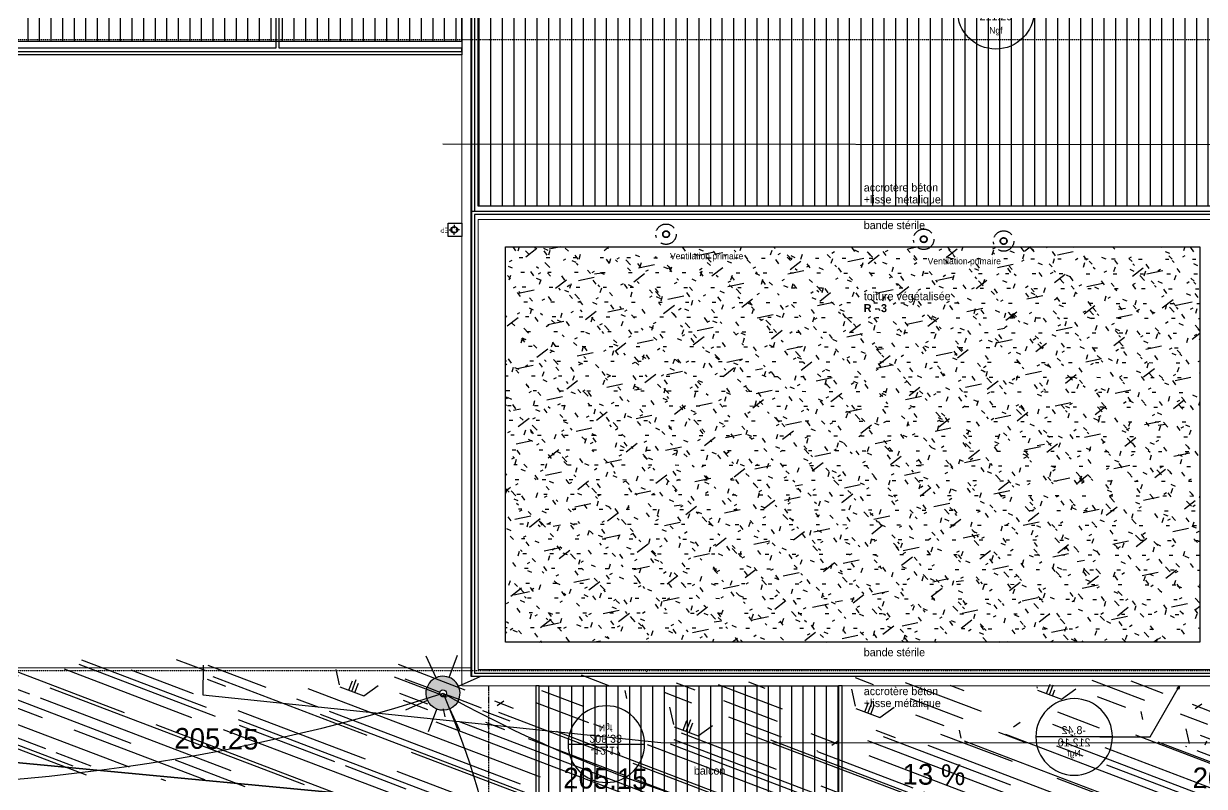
# Model space of a CAD drawing. Extents: x -594 to 29166, y -5797 to 14313.
# Drawn here: x 10176 to 11911, y 2165 to 3285 of the extents above; entities that cross this region are included whole.
import ezdxf
from ezdxf.lldxf.tags import DXFTag

# ---------------------------------------------------------------- set-up
doc = ezdxf.new("R2010")
doc.units = 0
for name, pattern in [('CACHE2', [4.762499999999999, 3.175, -1.5875]), ('Style de ligne -1', [0.41664, 0.20828, -0.20836]), ('Style de ligne -15', [2.0832800000000002, 1.25, -0.41656, 0.1388600000000001, -0.2778600000000001])]:
    doc.linetypes.add(name, pattern=pattern)
doc.layers.get('0').update_dxf_attribs({"color": 252})
for name, color, linetype in [('A SITE', 252, 'Continuous'), ('B GÈnÈral_Hatch', 252, 'Continuous'), ('B Général', 252, 'Continuous'), ('C ANNOTATIONS-axes horizontaux', 252, 'Style de ligne -1'), ('C ANNOTATIONS-niveaux', 252, 'Continuous'), ('C ANNOTATIONS-niveaux_Hatch', 252, 'Continuous'), ('C ANNOTATIONS-prestations', 252, 'Continuous'), ('C ANNOTATIONS-texte', 252, 'Continuous'), ('Fond topo - VEG', 252, 'Continuous'), ('prlm-VRD', 252, 'Continuous'), ('SA - bât C', 252, 'Continuous'), ('SA - béton balayé', 252, 'Continuous'), ('SA - couvre sol', 252, 'Continuous'), ('SA - EBC', 252, 'Continuous'), ('SA - ECL-réso', 252, 'Eclairage public'), ('SA - emmarchements', 252, 'Continuous'), ('SA - EP-réso', 252, 'EP'), ('SA - gazon', 252, 'Continuous'), ('SA - limite revêtement', 252, 'Continuous')]:
    doc.layers.add(name, color=color, linetype=linetype)
doc.styles.add('Arial', font='arial.ttf')
doc.styles.add('Eurostile', font='')
doc.styles.add('Lignes', font='arial.ttf', dxfattribs={"height": 0.35})
doc.styles.get('Eurostile').set_extended_font_data('Eurostile')
tags = doc.linetypes.add('Eclairage public', pattern='A,5,-0.25,["ECL",Lignes,S=1,R=0,X=0,Y=-0.18],-1.25', length=6.5).pattern_tags.tags
tags[15:16] = [DXFTag(74, 4), DXFTag(75, 0), DXFTag(340, '0'), DXFTag(46, 0.0), DXFTag(50, 0.0), DXFTag(44, 0.0), DXFTag(45, 0.0)]
tags[4:5] = [DXFTag(74, 4), DXFTag(75, 0), DXFTag(340, '0'), DXFTag(46, 0.0), DXFTag(50, 0.0), DXFTag(44, 0.0), DXFTag(45, 0.0)]
tags = doc.linetypes.add('EP', pattern='A,5,-0.25,["EP",Lignes,S=1,R=0,X=0,Y=-0.18],-1.25', length=6.5).pattern_tags.tags
tags[15:16] = [DXFTag(74, 4), DXFTag(75, 0), DXFTag(340, '0'), DXFTag(46, 0.0), DXFTag(50, 0.0), DXFTag(44, 0.0), DXFTag(45, 0.0)]
tags[4:5] = [DXFTag(74, 4), DXFTag(75, 0), DXFTag(340, '0'), DXFTag(46, 0.0), DXFTag(50, 0.0), DXFTag(44, 0.0), DXFTag(45, 0.0)]
pattern_1 = [(90, (0, 0), (17, 0), [])]

# ---------------------------------------------------------------- blocks, each defined once
blk = doc.blocks.new('B n0.EP')
at = {"layer": 'B Général', "linetype": 'Continuous'}
for p, q in [((-7.5, 0), (-2.5, 0)), ((0, 7.5), (0, 2.5)), ((7.5, 0), (2.5, 0)), ((0, -7.5), (0, -2.5))]:
    blk.add_line(p, q, dxfattribs=at)
at = {"layer": 'B Général', "linetype": 'Continuous', "flags": 128}
for points in [[(-5, 0, -0.9999999999999999), (4.999999999999992, 0, -0.9999999999999999)], [(-4.333333333333333, 0, -0.9999999999999999), (4.333333333333326, 0, -0.9999999999999999)]]:
    blk.add_lwpolyline(points, format="xyb", close=True, dxfattribs=at)
at = {"layer": 'C ANNOTATIONS-prestations', "insert": (7.5, 3.986388888888887), "char_height": 7.055555555555555, "attachment_point": 1, "line_spacing_factor": 0.8945783132530122, "style": 'Eurostile'}
blk.add_mtext('EP', dxfattribs=at)
blk = doc.blocks.new('B n0.Groupe-6-1')
at = {"layer": 'B GÈnÈral_Hatch', "linetype": 'Continuous'}
h = blk.add_hatch(dxfattribs=at)
h.set_pattern_fill('PLATELAGE BOIS', color=256, style=0, pattern_type=2)
h.set_pattern_definition(pattern_1)
h.paths.add_polyline_path([(121242.0285351005, -123655.223168068), (121682.0285351005, -123655.223168068), (121682.0285351005, -123850.2231680097), (121242.0285351005, -123850.2231680097)])
at = {"layer": 'B Général', "linetype": 'Continuous', "flags": 128}
for points in [[(121237.0285351005, -123655.2231680097), (121237.0285351005, -123855.2231679513), (121687.0285351005, -123855.2231680097), (121687.0285351005, -123655.223168068), (121682.0285351005, -123655.223168068), (121682.0285351005, -123850.2231680097), (121242.0285351005, -123850.2231679513), (121242.0285351005, -123655.2231680097)], [(121242.0285351005, -123655.223168068), (121682.0285351005, -123655.223168068), (121682.0285351005, -123850.2231680097), (121242.0285351005, -123850.2231680097)]]:
    blk.add_lwpolyline(points, close=True, dxfattribs=at)
blk = doc.blocks.new('B n0.Alti BAT B R-4')
at = {"layer": 'C ANNOTATIONS-niveaux', "linetype": 'Continuous'}
blk.add_line((-55.25000000055847, -0.1587500055152475), (57.24999999944153, -0.1587499942842271), dxfattribs=at)
blk.add_circle((0.9999999994415362, -0.1587499999001181), 56.24999999999999, dxfattribs=at)
at = {"layer": 'C ANNOTATIONS-niveaux', "attachment_point": 2, "rotation": 5.719209817114066e-09, "style": 'Eurostile'}
for s, insert, char_height, line_spacing_factor in [('-12,17', (-1.525933757643386e-09, 15.28703703703704), 11.75925925925926, 0.8945783132530121), ('208.33', (2.143331951221373e-10, -2.175462962963048), 11.75925925925926, 0.8945783132530121), ('Ngf', (1.913994740065516e-09, -19.20287037037046), 9.407407407407408, 0.8945783132530118)]:
    blk.add_mtext(s, dxfattribs=dict(at, insert=insert, char_height=char_height, line_spacing_factor=line_spacing_factor))
blk = doc.blocks.new('B n0.Alti BAT B TERRASSE R-3')
at = {"layer": 'C ANNOTATIONS-niveaux', "linetype": 'Continuous'}
blk.add_line((-56.74999999999993, -0.500000005615334), (55.75000000000007, -0.4999999943843022), dxfattribs=at)
blk.add_circle((-0.4999999999999289, -0.5000000000002046), 56.25, dxfattribs=at)
at = {"layer": 'C ANNOTATIONS-niveaux', "attachment_point": 2, "rotation": 5.719209817114066e-09, "style": 'Eurostile'}
for s, insert, char_height, line_spacing_factor in [('-9,17', (-1.525936599814329e-09, 15.28703703703704), 11.75925925925926, 0.8945783132530121), ('211.29', (-0.4999999997827763, -2.675462962962774), 11.75925925925926, 0.8945783132530121), ('Ngf', (-0.499999999525005, -24.52078704350703), 9.407407407407408, 0.8945783132530118)]:
    blk.add_mtext(s, dxfattribs=dict(at, insert=insert, char_height=char_height, line_spacing_factor=line_spacing_factor))
blk = doc.blocks.new('B n0.Alti BAT B ACCROTERE TERRASSE R-3')
at = {"layer": 'C ANNOTATIONS-niveaux', "linetype": 'Continuous'}
blk.add_line((-56.74999999999993, -0.500000005615334), (55.75000000000007, -0.4999999943843022), dxfattribs=at)
blk.add_circle((-0.4999999999999289, -0.5000000000002046), 56.25, dxfattribs=at)
at = {"layer": 'C ANNOTATIONS-niveaux', "attachment_point": 2, "rotation": 5.719209817114066e-09, "style": 'Eurostile'}
for s, insert, char_height, line_spacing_factor in [('-8,42', (-1.525936599814329e-09, 15.28703703703704), 11.75925925925926, 0.8945783132530121), ('212.10', (-0.4999999997827763, -2.675462962962774), 11.75925925925926, 0.8945783132530121), ('Ngf', (-0.4999999980831176, -19.70287037037019), 9.407407407407408, 0.8945783132530118)]:
    blk.add_mtext(s, dxfattribs=dict(at, insert=insert, char_height=char_height, line_spacing_factor=line_spacing_factor))
blk = doc.blocks.new('B n0.Groupe-46-1')
at = {"layer": 'B GÈnÈral_Hatch', "linetype": 'Continuous'}
h = blk.add_hatch(dxfattribs=at)
h.set_pattern_fill('PLATELAGE BOIS', color=256, style=0, pattern_type=2)
h.set_pattern_definition(pattern_1)
h.paths.add_polyline_path([(120373.0925705372, -122708.3251901181), (121128.4824447495, -122708.3251901181), (121128.4824447495, -122450.3251901182), (120373.0925705372, -122450.3251901182)])
h = blk.add_hatch(dxfattribs=at)
h.set_pattern_fill('PLATELAGE BOIS', color=256, style=0, pattern_type=2)
h.set_pattern_definition(pattern_1)
h.paths.add_polyline_path([(121152.4824447329, -122450.3251997267), (122252.5401640738, -122450.3251997267), (122252.5401640738, -122950.3251997506), (121152.4824447329, -122950.3251997506)])
h = blk.add_hatch(dxfattribs=at)
h.set_pattern_fill('H_BETON', color=256, style=0, pattern_type=2)
h.set_pattern_definition([(-142.1250163489018, (18.5208, 3.5278), (43.71171168572323, -46.2287008422899), [20.11160596007196, -70.00223022628865]), (-46.60300827983032, (18.5208, 3.5278), (74.8985739814974, 50.10695648071632), [10.13631668410916, -53.48605768263172]), (-168.1342050875084, (25.96793694444445, -3.919325833333335), (43.22875798038149, -46.14675384937247), [23.83150511784491, -66.28233106851563]), (-44.99999999999996, (74.4868, 21.9387), (26.1472153547826, 36.69399129620785), [3.741977047638622, -41.31494104554166]), (28.9959595141184, (32.19097222222222, 40.12847222222222), (42.29578677772182, -18.1897617936268), [4.249871354641233, -37.59604588286599]), (-23.19859051364818, (33.072, 39.6875), (10.64927374284293, 43.78034760946459), [6.716634780150383, -38.34028331302989]), (-45.27306771209075, (35.90813875, 42.18858861111111), (26.32179875617857, 36.56895921809637), [6.623500961131446, -39.4177958630827]), (-170.5376777919743, (0, 0), (58.64547474517633, -170.4192541375585), [10.72895333634808, -169.498719036373]), (-107.353785737988, (-22.4896, 19.8438), (44.63721104429039, -6.135573179665927), [7.392084197287256, -37.66483389589304]), (-54.46243926183096, (-22.4896, 19.8438), (45.86112777777778, -6.173661111111109), [7.586823352564935, -37.47009474061534]), (179.8449698704561, (-18.9911, 13.6559), (41.80673011917024, -21.85840987939379), [5.262391485928505, -34.29632286954321])])
h.paths.add_polyline_path([(121192.4824447671, -123591.2231679514), (121192.4824447671, -123010.3251997506), (122212.5401640738, -123010.3251997506), (122212.5401640738, -123591.2231679514)])
at = {"layer": 'C ANNOTATIONS-niveaux_Hatch', "linetype": 'Continuous'}
blk.add_hatch(color=250, dxfattribs=at).paths.add_polyline_path([(122179.4235888162, -123658.883198831), (122183.0836194499, -123655.2231681973), (122181.7439552594, -123660.2228630215)])
at = {"layer": 'B Général', "linetype": 'Continuous'}
blk.add_line((121142.4824447329, -122958), (122262.5401640738, -122958), dxfattribs=at)
at = {"layer": 'B Général', "linetype": 'Continuous', "flags": 128}
for points in [[(120126.5793343635, -122728.3251995448), (120126.5793343635, -122704.325199546), (120352.889929285, -122704.325199546), (120352.889929285, -122450.3241109711), (121128.4824447495, -122450.3241109723), (121128.4824447495, -122728.325199546)], [(121128.4824447495, -122718.3251995458), (120860.0699293572, -122718.3251995458), (120860.069929101, -122650.325200131), (120855.069929101, -122650.325200131), (120855.0699293572, -122718.3251995458), (120362.8899293645, -122718.3251995458), (120362.8899288521, -122450.3251901175), (120357.8899288521, -122450.3251901175), (120357.8899293645, -122723.3251995458), (121128.4824447495, -122723.3251995458)], [(120373.0925705372, -122708.3251901181), (121128.4824447495, -122708.3251901181), (121128.4824447495, -122450.3251901182), (120373.0925705372, -122450.3251901182)], [(122265.0401640738, -123641.7231681965), (121141.9824447768, -123641.7231682395), (121141.9824447253, -122450.3251996734), (121146.9824447248, -122450.3251996732), (121146.982444749, -122957.9850160159), (122260.0401640738, -122958.0200382308), (122260.0401640738, -122450.3251996733), (122265.0401640738, -122450.3251996733)], [(121152.4824447329, -122450.3251997267), (122252.5401640738, -122450.3251997267), (122252.5401640738, -122950.3251997506), (121152.4824447329, -122950.3251997506)], [(122260.0401640738, -122963.0199476663), (121146.9824447492, -122962.9946551709), (121146.9824447671, -123636.7231682316), (122260.0401640738, -123636.7231682045)], [(121108.4824447275, -122975.3231679513), (121128.4824447275, -122975.3231679513), (121128.4824447275, -122995.3231679513), (121108.4824447275, -122995.3231679513)], [(121192.4824447671, -123591.2231679514), (121192.4824447671, -123010.3251997506), (122212.5401640738, -123010.3251997506), (122212.5401640738, -123591.2231679514)]]:
    blk.add_lwpolyline(points, close=True, dxfattribs=at)
at = {"layer": 'B Général', "linetype": 'Continuous', "lineweight": 18, "flags": 128}
for points in [[(121128.4824447671, -122450.3251996733), (121152.4824447671, -122450.3251996733), (121152.4824447671, -122950.3251997506), (122252.5401640738, -122950.3251997506), (122252.5401640738, -122450.3251996733), (122276.5401640738, -122450.3251996733), (122276.5401640738, -123655.2231682316), (121128.4824447671, -123655.2231682316)], [(121152.4824447671, -122970.3251997506), (121152.4824447671, -123631.2231682316), (122252.5401640738, -123631.2231682316), (122252.5401640738, -122970.3251997506), (121152.4824447671, -122970.3251997506)]]:
    blk.add_lwpolyline(points, close=True, dxfattribs=at)
at = {"layer": 'B Général', "linetype": 'Continuous', "flags": 128}
blk.add_lwpolyline([(121142.4824447329, -122450.3241368637), (121142.4824447329, -123641.2231679514), (122262.5401640738, -123641.2231679514), (122262.5401640738, -122450.3251997267)], dxfattribs=at)
at = {"layer": 'B Général', "linetype": 'Continuous', "lineweight": 20, "flags": 128}
for points in [[(121152.4824447671, -122970.3251997506), (122252.5401640738, -122970.3251997506), (122252.5401640738, -123631.2231682316), (121152.4824447671, -123631.2231682316)], [(122212.5401640738, -123591.2231682316), (122212.5401640738, -123010.3251997506), (121192.4824447671, -123010.3251997506), (121192.4824447671, -123591.2231682316), (122212.5401640738, -123591.2231682316)]]:
    blk.add_lwpolyline(points, close=True, dxfattribs=at)
at = {"layer": 'C ANNOTATIONS-niveaux', "linetype": 'Continuous', "flags": 128}
blk.add_lwpolyline([(122065.7823492595, -123730.2231681956), (122139.7823492595, -123730.2231681967), (122183.0836194499, -123655.2231681973)], dxfattribs=at)
blk.add_lwpolyline([(122179.4235888162, -123658.883198831), (122183.0836194499, -123655.2231681973), (122181.7439552594, -123660.2228630215)], close=True, dxfattribs=at)
at = {"layer": 'B Général', "rotation": 180}
blk.add_blockref('B n0.EP', (121117.2324447277, -122985.3141039366), dxfattribs=at)
at = {"layer": 'B Général'}
blk.add_blockref('B n0.Groupe-6-1', (0, 0), dxfattribs=at)
at = {"layer": 'C ANNOTATIONS-niveaux'}
blk.add_blockref('B n0.Alti BAT B TERRASSE R-3', (121913.5947783708, -122663.0024378019), dxfattribs=at)
at = {"layer": 'C ANNOTATIONS-niveaux', "xscale": -1}
blk.add_blockref('B n0.Alti BAT B ACCROTERE TERRASSE R-3', (122027.5323492595, -123729.7231681958), dxfattribs=at)
at = {"layer": 'C ANNOTATIONS-niveaux', "xscale": -1, "rotation": 180}
blk.add_blockref('B n0.Alti BAT B R-4', (121339.6525625474, -123741.0394294133), dxfattribs=at)
at = {"layer": 'C ANNOTATIONS-texte', "char_height": 11.75925925925926, "attachment_point": 1, "line_spacing_factor": 0.8945783132530121, "style": 'Eurostile'}
for s, insert, width in [('accrotère béton\\P+lisse métalique', (121718.9735850168, -122917.2228849358), 140.9580527137267), ('bande stérile', (121718.9735850168, -122972.5006627136), 111), ('toiture végétalisée \\P{\\fEurostile|b1|i0|c0|p0;R - 3}', (121718.9735850168, -123076.8895674315), 382.6098889335524), ('bande stérile', (121718.9735850168, -123599.9522947314), 111), ('accrotère béton\\P+lisse métalique', (121718.9735850168, -123657.1189446775), 140.9580527137267)]:
    blk.add_mtext(s, dxfattribs=dict(at, insert=insert, width=width))
at = {"layer": 'C ANNOTATIONS-texte', "insert": (121469.2735960079, -123773.9086313356), "char_height": 11.75925925925926, "attachment_point": 1, "line_spacing_factor": 0.8945783132530121, "style": 'Eurostile'}
blk.add_mtext('balcon\\P', dxfattribs=at)
blk = doc.blocks.new('B n0.Groupe-55-1')
at = {"layer": 'B Général', "linetype": 'Style de ligne -15', "ltscale": 25.4}
for radius in [15, 5, 4.5]:
    blk.add_circle((121924.4880087285, -123001.7317970351), radius, dxfattribs=at)
blk = doc.blocks.new('B n0.Groupe-56-1')
at = {"layer": 'B Général', "linetype": 'Style de ligne -15', "ltscale": 25.4}
for radius in [15, 5, 4.5]:
    blk.add_circle((121807.0412274869, -122999.1697342749), radius, dxfattribs=at)
blk = doc.blocks.new('B n0.Groupe-57-1')
at = {"layer": 'B Général', "linetype": 'Style de ligne -15', "ltscale": 25.4}
for radius in [15, 5, 4.5]:
    blk.add_circle((121428.4908250344, -122991.7465817546), radius, dxfattribs=at)
blk = doc.blocks.new('B n0.Groupe-58-1')
at = {"layer": 'B Général'}
for name in ['B n0.Groupe-57-1', 'B n0.Groupe-56-1', 'B n0.Groupe-55-1']:
    blk.add_blockref(name, (0, 0), dxfattribs=at)
at = {"layer": 'B Général', "char_height": 9.407407407407408, "attachment_point": 2, "line_spacing_factor": 1.19533251114695, "style": 'Eurostile'}
for insert in [(121488.1028077188, -123019.1117313189), (121866.6532101712, -123026.5348838393)]:
    blk.add_mtext('Ventilation primaire', dxfattribs=dict(at, insert=insert))
blk = doc.blocks.new('A 90.Candélabre', base_point=(-13.42592592600001, -9.391534390999993))
for points in [[(-13.67592592600001, -9.391534390999993, -1), (-13.17592592600001, -9.391534390999993), (-13.37592592600001, -9.391534390999993, 1), (-13.475925926, -9.391534390999993)], [(-13.67592592600001, -9.391534390999993, -1), (-13.17592592600001, -9.391534390999993), (-13.37592592600001, -9.391534390999993, 1), (-13.475925926, -9.391534390999993)], [(-13.67592592600001, -9.391534390999993), (-13.475925926, -9.391534390999993, 1), (-13.37592592600001, -9.391534390999993), (-13.17592592600001, -9.391534390999993, -1)], [(-13.67592592600001, -9.391534390999993), (-13.475925926, -9.391534390999993, 1), (-13.37592592600001, -9.391534390999993), (-13.17592592600001, -9.391534390999993, -1)]]:
    blk.add_hatch(color=250).paths.add_polyline_path(points)
at = {"linetype": 'Continuous', "flags": 128}
for points in [[(-13.42592592600001, -9.141534390999993), (-13.42592592600001, -8.791534391999988)], [(-13.60270262100001, -9.214757695999992), (-13.850189994, -8.967270322999994)], [(-13.24914923200001, -9.214757696999996), (-13.001661857, -8.96727032199999)], [(-14.02592592600001, -9.391534390999993), (-13.67592592600001, -9.391534390999993)], [(-13.17592592600001, -9.391534390999993), (-12.825925927, -9.391534390999993)], [(-13.85018999600001, -9.815798461), (-13.60270262200001, -9.568311086999998)], [(-13.42592592600001, -9.991534390999988), (-13.42592592600001, -9.641534390999993)], [(-13.00166185800001, -9.815798458999993), (-13.249149231, -9.568311085999994)]]:
    blk.add_lwpolyline(points, dxfattribs=at)
for points in [[(-13.67592592600001, -9.391534390999993), (-13.475925926, -9.391534390999993, -1), (-13.37592592600001, -9.391534390999993), (-13.17592592600001, -9.391534390999993, 1)], [(-13.67592592600001, -9.391534390999993), (-13.475925926, -9.391534390999993, 1), (-13.37592592600001, -9.391534390999993), (-13.17592592600001, -9.391534390999993, -1)]]:
    blk.add_lwpolyline(points, format="xyb", close=True, dxfattribs=at)
blk = doc.blocks.new('A 90.VEG12')
at = {"ltscale": 2}
for p, q in [((0.01815258799999997, 0.057406781), (0.100441039, 0.47293725)), ((0.05749608, 0.253444298), (0.145517598, 0.414706841)), ((0.037902722, 0.15845596), (-0.06593155700000003, 0.344147082)), ((-0.158788295, 0.086017079), (-0.245985314, 0.284587218)), ((0.04981112299999996, 0.033821695), (0.391570728, 0.285894318)), ((0.143890955, 0.107467204), (0.230033352, 0.253971609)), ((0.2917471699999999, 0.208620217), (0.392372872, 0.233301274)), ((-0.05229389700000003, 0.02983962500000001), (-0.383643778, 0.204631851)), ((-0.25001839, 0.135126714), (-0.3755999820000001, 0.091127132)), ((0.122915307, -0.02992704099999999), (0.317230371, 0.05540147100000001)), ((0.057557527, -0.01766878999999999), (0.411943876, -0.08413611500000001)), ((-0.05265807700000003, -0.029192154), (-0.412380265, -0.256628677)), ((-0.09359106700000003, -0.049762263), (-0.2956446150000001, -0.04653133200000001)), ((0.01825986499999999, -0.057372749), (0.107637982, -0.4128258760000001)), ((0.184132294, -0.04763066399999999), (0.323120213, -0.192805613)), ((0.02259491799999996, -0.07955337300000001), (0.001649748999999978, -0.36183712)), ((-0.151821475, -0.09483882200000002), (-0.2999525240000001, -0.315936062)), ((0.05371548199999998, -0.188497704), (0.197263789, -0.356749422))]:
    blk.add_line(p, q, dxfattribs=at)
for start, end in [(90, 103.8461539085843), (62.30769199853572, 76.15384597947835), (117.6923078993823, 131.5384619204946), (34.61538499867542, 48.46153799321151), (145.3846149358338, 159.2307690506909), (6.923076979206323, 20.76923090842763), (173.0769230068974, 186.9230769931026), (339.2307689837768, 353.0769230207937), (200.7692310571047, 214.6153850641662), (311.5384620067885, 325.3846150013246), (228.4615380795054, 242.3076921006177), (283.8461540205217, 297.6923080014643), (256.1538460914157, 270)]:
    blk.add_arc((0, 0), 0.496982058, start, end, dxfattribs=at)
blk = doc.blocks.new('A$C380262B1')
at = {"layer": 'SA - béton balayé'}
h = blk.add_hatch(dxfattribs=at)
h.set_pattern_fill('BETON_BALAYE', color=256, scale=50, angle=-20.82846392552948, style=0, pattern_type=2)
h.set_pattern_definition([(339.1715360744705, (-355966725.0913794, -417896002.4038396), (120.5899727452301, 7.619611099305162), [750, -100, 250, -50]), (339.1715360744705, (-355966654.0479279, -417896002.6831044), (-23.08696394935313, 79.93273481872912), [150, -16.5, 300, -37.5]), (339.1715360744705, (-355966686.6133692, -417895971.5705341), (254.9204179624569, -61.13779932125717), [400, -70, 200, -50])])
h.paths.add_polyline_path([(1873.113977955654, -1045.302820485085), (1723.694125330076, -1045.058329775929), (1723.307328578085, -925.0544283539057), (2345.532266516238, -924.7764729894698), (2345.145130297169, -964.4988502375782), (3017.950370302424, -1034.733838774264), (4386.429105047137, -1035.296649020165, 0.4554572218905719), (4485.51508099772, -921.50833401829, -0.01964105558483272), (4467.221169918776, -749.9391863122582), (4481.542929168791, 248.8766504451632, 0.1673816827692034), (4271.636023558676, 941.6985101997852, -0.1543094570110363), (3947.719518048689, 1816.496034897864), (3948.121993010864, 2223.469870258123), (4228.121712291613, 2223.073383234441), (4227.560372790322, 1826.65438670665, 0.1545072172811908), (4495.384320942685, 1110.103053227067, -0.1683812778433724), (4761.346017243341, 238.37751140818), (4744.886533962563, -628.3880593255162, 0.0517561400087343), (4870.208288822323, -1347.367929667234, 0.07683847701793518), (5066.27194066532, -1775.590235739946, 0.01799232693758742), (5358.835439849645, -2186.503778491169), (5613.365647150204, -2444.26066800952), (5515.134513610974, -2706.88981320709, -0.1699699658030997), (4566.215102141723, -1299.586025625467, 0.3336449647308316), (4374.211731227115, -1155.291634611785), (3011.679256986827, -1154.731269739568), (2987.463968060911, -1152.203405182809), (2588.298533950001, -2690.259298682213), (2395.835024816915, -3771.221282333136, 0.4142135626327677), (2476.75752537325, -3887.20209505409), (2969.033070793375, -3974.850948899984), (2947.999150305986, -4092.993126623333), (2455.722538055852, -4005.344082973897, -0.4142135620652547), (2277.693036897108, -3750.186295062304), (2470.928195118904, -2664.89038169384), (2866.758767655119, -1139.602836966515)])
at = {"layer": 'SA - couvre sol'}
h = blk.add_hatch(dxfattribs=at)
h.set_pattern_fill('PELOUSE6', color=256, scale=20.0000003, angle=-20.82846392552948, style=0, pattern_type=2)
h.set_pattern_definition([(339.1715360744705, (-355966725.0913794, -417896002.4038396), (42.66856022636761, 112.1578994106472), [37.50000056250001, -202.5000030375]), (69.17153607447052, (-355966711.9478756, -417896007.4040615), (-224.3157988212943, 85.33712045273523), [15.000000225, -105.000001575]), (69.17153607447052, (-355966703.1855397, -417896010.7375428), (-224.3157988212943, 85.33712045273523), [15.000000225, -105.000001575]), (69.17153607447052, (-355966707.5667076, -417896009.0708022), (-224.3157988212943, 85.33712045273523), [18.75000028125, -101.25000151875]), (102.8616036044705, (-355966716.3290473, -417896005.7373195), (-138.9786783228097, 309.6529187307753), [12.00000018, -420.7461593111921]), (35.48146854447052, (-355966698.8043811, -417896012.4042799), (42.66856026819347, 112.15789949691), [12.00000018, -420.7461593111923]), (35.48146854447052, (-355966690.0420359, -417896015.7377647), (42.66856026819347, 112.15789949691), [26.00000039, -406.6661590999923]), (102.8616036044705, (-355966725.0913794, -417896002.4038396), (-138.9786783228097, 309.6529187307753), [26.00000038999999, -406.6661590999921]), (339.1715360744705, (-355966637.5841588, -417896011.6212647), (42.66856022636761, 112.1578994106472), [44.42455106636826, -195.5754525336318]), (339.1715360744705, (-355966645.2927315, -417895987.8252255), (42.66856022636761, 112.1578994106472), [82.81008944215132, -56.09585564143782, 43.07431864611477, -58.01973967029609]), (339.1715360744705, (-355966652.8536296, -417895964.0853666), (42.66856022636761, 112.1578994106472), [119.4799495921992, -46.28746189431192, 29.47870124218051, -44.75389087130836]), (339.1715360744705, (-355966660.4874305, -417895940.3177731), (42.66856022636761, 112.1578994106472), [100.4611429069171, -139.5388606930829]), (339.1715360744705, (-355966653.2864798, -417895922.1938078), (42.66856022636761, 112.1578994106472), [65.56973938354609, -174.4302642164539])])
h.paths.add_polyline_path([(3874.402234796435, 2224.16717056185), (3948.121993010864, 2223.469870258123), (3947.719518048689, 1816.496034897864, 0.1543094570110363), (4271.636023558676, 941.6985101997852, -0.1673816830399567), (4481.542929168791, 248.8766504451632), (4467.221169872209, -749.9391872435808, 0.01964105534541962), (4485.515081370249, -921.5083369985223, -0.4554572138468074), (4386.429105047137, -1035.296649020165), (3017.950370302424, -1034.733838774264), (2345.145130297169, -964.4988502375782), (2345.532266516238, -924.7764729894698), (2725.597945041955, -924.9409616924822), (2725.597788533196, -951.4517605304718), (3873.655507899821, -951.4585392549634), (3873.269711760804, 1653.436598367989)])
at = {"layer": 'SA - EBC'}
h = blk.add_hatch(dxfattribs=at)
h.set_pattern_fill('_USER', color=256, scale=75, angle=-335.8284639255295, style=0, pattern_type=0)
h.set_pattern_definition([(24.17153607447054, (-355966725.0913794, -417896002.4038396), (-30.71023888770651, 68.42427367140989), [])])
h.paths.add_polyline_path([(673.8908551633358, -5174.823370762169), (427.9232800472528, -4627.621459588408), (348.1856097001582, -4058.790391683578, 0.05522270901750298), (919.9976806994528, -2521.792543120682, 0.1231913839804979), (920.2266082633287, -2187.544011883438), (813.2980415131897, -1758.889923617244, -0.3328809003283041), (927.1292821038514, -1257.851765863597), (1326.850949553773, -1079.709490481764), (1906.068298919126, -1088.618048280478), (2804.976287437603, -1182.456187903881), (2429.905228829011, -2627.672137692571), (2059.781676856801, -3774.553486052901), (1168.150199018419, -3646.623587794602), (889.8180486168712, -5004.814272560179), (1826.096855290234, -5156.516620796174), (1596.983544901013, -6482.814427930862), (987.2802678961307, -8424.41459838301)])
at = {"layer": 'SA - bât C', "linetype": 'CACHE2', "ltscale": 0.5, "elevation": 1e-07, "flags": 128}
blk.add_lwpolyline([(3162.585673900321, -2892.903513275087), (2764.81868182309, -2357.464202679694), (2765.40766726248, -951.4519955962896)], dxfattribs=at)
at = {"layer": 'SA - ECL-réso', "ltscale": 75, "elevation": 1e-07, "flags": 128}
blk.add_lwpolyline([(-4396.932737762108, -562.4501509591937, 0.2930350939041828), (-5041.644091997296, -762.3369698412716, 0.1518295808238322), (-3855.765119707212, -869.9765439145267, 0.5077465248592722), (-2657.729916833341, -932.366865221411, -0.3108125397037955), (-1623.110999399796, -284.8566495813429, -0.4227801843689576), (-618.780591385439, -977.1536972373724, -0.1041967193315425), (528.2216136343777, -1482.435142621398, 0.2818692953754232), (1528.196012182161, -1082.806245330721, 0.1048625014031917), (2697.86843531765, -962.3365404084325, 0.1624908663689829), (3899.906988954172, -1188.461219426244, -0.2983671517984825), (4688.007678696886, -1702.291359193623)], format="xyb", dxfattribs=at)
at = {"layer": 'SA - ECL-réso', "ltscale": 0.75, "elevation": 1e-07, "flags": 128}
blk.add_lwpolyline([(2697.86843531765, -962.3365404084325, -0.250804530848624), (2603.58438808471, -2079.199614003301)], format="xyb", dxfattribs=at)
at = {"layer": 'SA - emmarchements', "elevation": 1e-07, "flags": 128}
blk.add_lwpolyline([(1724.628269998357, -924.5041709393263), (2739.597945101559, -924.9410443939269)], dxfattribs=at)
at = {"layer": 'SA - EP-réso', "ltscale": 75, "elevation": 1e-07, "flags": 128}
blk.add_lwpolyline([(2697.640163591132, -155.4333434440196), (3910.622732667252, -156.3031785190105)], dxfattribs=at)
at = {"layer": 'SA - gazon'}
blk.add_lwpolyline([(68.14405941404402, -2441.539624240249), (1179.828245798126, -2579.164548963308), (1848.5658520367, -2657.336794212461), (2249.599818792194, -2710.43894328177), (2477.010429417714, -2641.37297347188), (2866.758767655119, -1139.602836966515), (1873.113977955654, -1045.302820485085), (1873.075654404238, -1065.313029941171), (1195.160379307345, -1064.193534478545), (1044.691412663087, -1274.82820013538), (899.6478030923754, -1467.565435823053), (742.0950294472277, -1656.422486528754), (342.9003115277737, -1933.584338799119), (330.1044476684183, -1941.304428875446)], dxfattribs=at)
at = {"layer": 'SA - limite revêtement', "elevation": 1e-07, "flags": 128}
blk.add_lwpolyline([(2345.56627990678, -921.2865015491843), (2345.145130297169, -964.4988502375782), (3017.950370302424, -1034.733838774264), (4386.429105047137, -1035.296649020165, 0.4554572228184491), (4485.515080951154, -921.5083341114223)], format="xyb", dxfattribs=at)
at = {"layer": 'SA - limite revêtement', "flags": 128}
blk.add_lwpolyline([(1195.19095341675, -1044.193557836115), (1297.184764547274, -1044.360446929932), (1873.113977955654, -1045.302820485085), (2866.758767655119, -1139.602836966515), (2470.928195118904, -2664.89038169384), (2277.693036897108, -3750.186295062304, 0.431768597524278), (2475.374749395996, -4008.843126893044), (2947.999150305986, -4092.993126623333)], format="xyb", dxfattribs=at)
at = {"layer": 'Fond topo - VEG', "ltscale": 2, "xscale": 799.9999999999999, "yscale": 799.9999999999999, "zscale": 100, "rotation": 182.3278434684567}
blk.add_blockref('A 90.VEG12', (4190.195563901216, 239.754930883646), dxfattribs=at)
at = {"layer": 'SA - ECL-réso', "linetype": 'ByBlock', "xscale": 100, "yscale": 100, "zscale": 100, "rotation": 339.1715360744705}
blk.add_blockref('A 90.Candélabre', (2697.86843531765, -962.3365404084325), dxfattribs=at)
at = {"layer": 'SA - emmarchements', "style": 'Arial', "width": 0.9545000195503235}
for s, rotation, p in [('205.25', 359.2444855856917, (2303.013772750273, -1043.533219397068)), ('205.15', 359.2444855856917, (2874.471507687122, -1101.896047592163)), ('13 %', 359.2824331374674, (3373.025065148249, -1096.206627506763)), ('204.03', 359.2444855856917, (3799.141957145184, -1101.529022771865))]:
    blk.add_text(s, height=30.3030599, rotation=rotation, dxfattribs=at).set_placement(p)

msp = doc.modelspace()

# ---------------------------------------------------------------- linework, layer by layer
at = {"layer": 'A SITE', "linetype": 'Style de ligne -15', "lineweight": 50, "ltscale": 25.4}
msp.add_open_spline([(4176.460323989, 5442.268083721201), (4369.671814654253, 5480.305082514233), (4562.883305319505, 5518.342081307264), (4903.035870079556, 5519.770962749722), (5243.188434839607, 5521.199844192178), (5979.862232432676, 5524.644192387673), (6716.536030025745, 5528.088540583168), (7278.196035443951, 5527.680984529125), (7839.856040862154, 5527.273428475082), (8021.33605249903, 5527.04436151977), (8202.816064135908, 5526.815294564457), (8808.175518535207, 5525.355672830381), (9413.534972934507, 5523.896051096305), (10716.35055125782, 5525.292875773189), (12019.16612958114, 5526.689700450073), (12242.59736941556, 5526.219074095052), (12466.02860924998, 5525.748447740031), (12816.58825669966, 5520.962446153984), (13167.14790414932, 5516.176444567938), (13202.67334411069, 5616.323253230989), (13238.19878407206, 5716.470061894041), (13267.88797985007, 5802.201202280354), (13297.57717562809, 5887.932342666667), (13327.26637146807, 5973.663483182873), (13356.95556730804, 6059.39462369908), (13408.40586833479, 6207.963585019167), (13459.85616936153, 6356.532546339254), (13477.00626972637, 6406.055533505653), (13494.1563700912, 6455.578520672052), (13528.56424594086, 6560.211756405557), (13562.97212179051, 6664.844992139062), (13573.34426940263, 6696.386357049848), (13583.71641701474, 6727.927721960633), (13599.14459516289, 6774.844311820367), (13614.57277331104, 6821.7609016801), (13678.89845151418, 7117.445058481407), (13743.22412971732, 7413.129215282714), (13957.44417426001, 7453.649993311512), (14171.6642188027, 7494.17077134031), (14164.33110006091, 7534.454284825461), (14156.99798131911, 7574.737798310613), (14190.69856097776, 7584.1885789299), (14224.3991406364, 7593.639359549188), (14227.54598275065, 7586.876309721521), (14230.6928248649, 7580.113259893854), (14293.31613396937, 7599.075882379029), (14355.93944307384, 7618.038504864206), (14360.33627129155, 7603.518153668139), (14364.73309950925, 7588.997802472074), (14537.19463817218, 7591.452871283189), (14709.72105367121, 7640.318572682433), (14664.80085229129, 7789.364483691123), (14619.88065091136, 7938.410394699813), (15047.10136485209, 8062.384212492531), (15474.32207879282, 8186.35803028525), (15686.72011032906, 8247.99634733282), (15899.1181418653, 8309.634664380394), (15904.18095425764, 8311.16615035549), (15909.24376664999, 8312.697636330588), (15908.24632720474, 8315.994988719141), (15907.24888775948, 8319.292341107695), (17672.66370066847, 8849.18489157519), (19438.07851357746, 9379.077442042686), (19648.94625719312, 9442.84166650947), (19859.81400080878, 9506.605890976254), (20255.34999765514, 9309.740046358256), (20650.88599450151, 9112.87420174026), (20960.83037043088, 8222.925854629979), (21270.77474636025, 7332.977507519699), (21180.20482578994, 7304.155253916865), (21089.63490521962, 7275.333000314032), (21163.08192130905, 7017.583632131451), (21236.52893739848, 6759.834263948869), (21251.59096196499, 6763.900398713808), (21266.65298653151, 6767.966533478745), (21275.66331628615, 6734.589920389879), (21284.67364604079, 6701.213307301014), (21269.90174220742, 6697.225493309333), (21255.12983837404, 6693.237679317652), (21270.02909754186, 6638.046934804524), (21284.92835670968, 6582.856190291396), (21291.18791271421, 6584.546016145794), (21297.44746871873, 6586.235842000193), (21305.99505503359, 6495.045994312171), (21402.88127022713, 6506.77370062368), (21487.34614140726, 6527.117243858374), (21571.8110125874, 6547.460787093069), (21569.54090915693, 6559.077459708715), (21567.27080572647, 6570.694132324361), (21604.9826147757, 6578.638180696444), (21642.69442382495, 6586.582229068526), (21649.99092684802, 6549.24424479024), (21657.28742987109, 6511.906260511954), (21652.49321263043, 6510.896351562153), (21647.69899538977, 6509.88644261235), (21807.59759874861, 5746.171790918018), (21967.49620210746, 4982.457139223686), (21977.29087856582, 4938.619647976331), (21987.08555502418, 4894.782156728977), (22015.77968985148, 4743.897667099305), (22044.47382467878, 4593.013177469635), (22063.49845796792, 4473.15386370534), (22082.52309125707, 4353.294549941044), (22101.17758034708, 4237.725041504161), (22119.8320694371, 4122.155533067276), (22124.34521501322, 4087.383801149612), (22128.85836058934, 4052.612069231947), (22138.67043277023, 3933.294823616047), (22148.48250495112, 3813.977578000148), (22152.89930715496, 3687.239417307076), (22157.31610935879, 3560.501256614004), (22156.076484195, 3368.858372212821), (22154.83685903121, 3177.215487811639), (22152.19921093334, 3078.786779554529), (22149.56156283546, 2980.358071297419), (22145.45597761818, 2863.604543402881), (22141.35039240089, 2746.851015508344), (22132.84957172425, 2586.184714510545), (22124.3487510476, 2425.518413512747), (22087.73229281092, 1950.645502867765), (22051.11583457425, 1475.772592222784), (21993.93267188069, 847.2728484507301), (21936.74950918714, 218.7731046786765), (21915.72911809816, 183.1543716948916), (21894.70872700917, 147.5356387111067), (21213.22959377029, 141.5663173796755), (20531.75046053142, 135.5969960482442), (20529.70391122794, 160.0584829811443), (20527.65736192447, 184.5199699140445), (20322.85211202239, 176.690893984845), (20118.04686212031, 168.8618180556456), (19882.16605612223, 159.8448189737624), (19646.28525012414, 150.8278198918793), (19256.88795437214, 145.1817412266304), (18867.49065862014, 139.5356625613815), (18773.40076004949, -158.0539794890239), (18679.31086147885, -455.6436215394293), (18604.52972435834, -1398.2892427307), (18529.74858723784, -2340.934863921971), (18635.05281645298, -2777.584667182492), (18740.3570456681, -3214.234470443014), (18588.75649128179, -3295.852804806581), (18437.15593689547, -3377.471139170148), (18384.51067286626, -3407.386502780186), (18331.86540883705, -3437.301866390224), (18280.61346701965, -3484.555506740129), (18229.36152520225, -3531.809147090034), (18125.26721579346, -3688.348619902795), (18021.17290638468, -3844.888092715555), (17973.14358509049, -3961.195121001385), (17925.1142637963, -4077.502149287216), (17903.6595444782, -4188.267269896076), (17882.2048251601, -4299.032390504935), (17853.8311819437, -4428.724102620885), (17825.4575387273, -4558.415814736834), (17795.32097892486, -4816.051617467339), (17765.18441912243, -5073.687420197844), (17828.42555699479, -5320.211674328882), (17891.66669486716, -5566.73592845992), (16164.83861855822, -5333.520038808841), (14438.01054224929, -5100.304149157763), (14043.04613360993, -5030.62411782032), (13648.08172497056, -4960.944086482877), (13506.14388269963, -4936.078551666066), (13364.20604042869, -4911.213016849256), (13220.84792956359, -4883.357134984888), (13077.48981869849, -4855.501253120519), (12791.93663099906, -4799.706438058725), (12506.38344329963, -4743.911622996931), (12128.34885504419, -4679.679125337937), (11750.31426678875, -4615.446627678944), (11530.96657057306, -4571.296341279807), (11311.61887435737, -4527.14605488067), (10549.50275420606, -4375.436976027418), (9787.386634054754, -4223.727897174167), (9847.497623255429, -3981.593318758593), (9907.608612456102, -3739.45874034302), (9806.224612371345, -3461.390401503092), (9704.840612286585, -3183.322062663164), (9715.186505392605, -3083.78428544866), (9725.532398498623, -2984.246508234157), (9824.047302511954, -2441.958219058206), (9922.562206525283, -1899.669929882255), (9651.720328772337, -1701.166952330637), (9380.878451019391, -1502.663974779018), (9447.608481402609, -1104.824686992503), (9514.338511785827, -706.9853992059885), (9834.997575414756, -611.0330797781556), (10155.65663904368, -515.0807603503229), (10247.11430860766, 11.58272047775972), (10338.57197817164, 538.2462013058423), (10143.19891171326, 564.034399210519), (9947.825845254876, 589.8225971151958), (9948.480143309253, 594.7796016490087), (9949.134441363629, 599.7366061828216), (9614.749591614567, 638.6852105942904), (9280.364741865505, 677.6338150057593), (8737.858740855809, 744.5739853015723), (8195.352739846112, 811.5141555973853), (7103.907474774716, 948.2615167649813), (6012.462209703319, 1085.008877932577), (5516.206690876444, 1145.917004896744), (5019.951172049568, 1206.825131860911), (4567.056891918675, 1262.264872866837), (4114.162611787784, 1317.704613872763), (4102.179930818145, 1307.408669484968), (4090.197249848507, 1297.112725097174), (3869.943570597327, 1322.109522471705), (3649.689891346147, 1347.106319846236), (3455.220307945352, 1370.40469088167), (3260.750724544557, 1393.703061917104), (3258.524318804017, 1373.559348491966), (3256.297913063478, 1353.415635066829), (2884.9618248586, 1399.247563906887), (2513.625736653723, 1445.079492746946), (2816.188598448748, 2481.82475935111), (3118.751460243772, 3518.570025955275), (3122.582998515823, 3517.421165562354), (3126.414536787875, 3516.272305169434), (3182.802811835182, 3704.331784302535), (3239.191086882488, 3892.391263435636), (3244.935288008489, 3911.548615905299), (3250.679489134491, 3930.705968374963), (3342.692954312362, 4248.16559893286), (3434.706419490234, 4565.625229490758), (3504.836904109278, 4748.284544670305), (3574.967388728322, 4930.943859849853), (3700.502833669992, 5086.55402693077), (3826.038278611662, 5242.164194011688), (4001.249301300331, 5342.216138866444), (4176.460323989, 5442.268083721201)], degree=2, knots=[0, 0, 0, 1, 1, 2, 2, 3, 3, 4, 4, 5, 5, 6, 6, 7, 7, 8, 8, 9, 9, 10, 10, 11, 11, 12, 12, 13, 13, 14, 14, 15, 15, 16, 16, 17, 17, 18, 18, 19, 19, 20, 20, 21, 21, 22, 22, 23, 23, 24, 24, 25, 25, 26, 26, 27, 27, 28, 28, 29, 29, 30, 30, 31, 31, 32, 32, 33, 33, 34, 34, 35, 35, 36, 36, 37, 37, 38, 38, 39, 39, 40, 40, 41, 41, 42, 42, 43, 43, 44, 44, 45, 45, 46, 46, 47, 47, 48, 48, 49, 49, 50, 50, 51, 51, 52, 52, 53, 53, 54, 54, 55, 55, 56, 56, 57, 57, 58, 58, 59, 59, 60, 60, 61, 61, 62, 62, 63, 63, 64, 64, 65, 65, 66, 66, 67, 67, 68, 68, 69, 69, 70, 70, 71, 71, 72, 72, 73, 73, 74, 74, 75, 75, 76, 76, 77, 77, 78, 78, 79, 79, 80, 80, 81, 81, 82, 82, 83, 83, 84, 84, 85, 85, 86, 86, 87, 87, 88, 88, 89, 89, 90, 90, 91, 91, 92, 92, 93, 93, 94, 94, 95, 95, 96, 96, 97, 97, 98, 98, 99, 99, 100, 100, 101, 101, 102, 102, 103, 103, 104, 104, 105, 105, 106, 106, 107, 107, 108, 108, 109, 109, 110, 110, 111, 111, 112, 112, 113, 113, 114, 114, 115, 115, 115], dxfattribs=at)
at = {"layer": 'C ANNOTATIONS-axes horizontaux'}
for p, q in [((12370.81265411933, 3261.388904887642), (2960.812654119335, 3261.388904887642)), ((12370.81265411249, 2334.490936074872), (7910.812654119335, 2334.490936074872))]:
    msp.add_line(p, q, dxfattribs=at)

# ---------------------------------------------------------------- block references
at = {"layer": 'B Général'}
for name in ['B n0.Groupe-46-1', 'B n0.Groupe-58-1']:
    msp.add_blockref(name, (-110308.0947783708, 125967.7141044684), dxfattribs=at)
at = {"layer": 'prlm-VRD'}
msp.add_blockref('A$C380262B1', (8094.782763188872, 3263.943246462347), dxfattribs=at)

doc.saveas('drawing.dxf')
